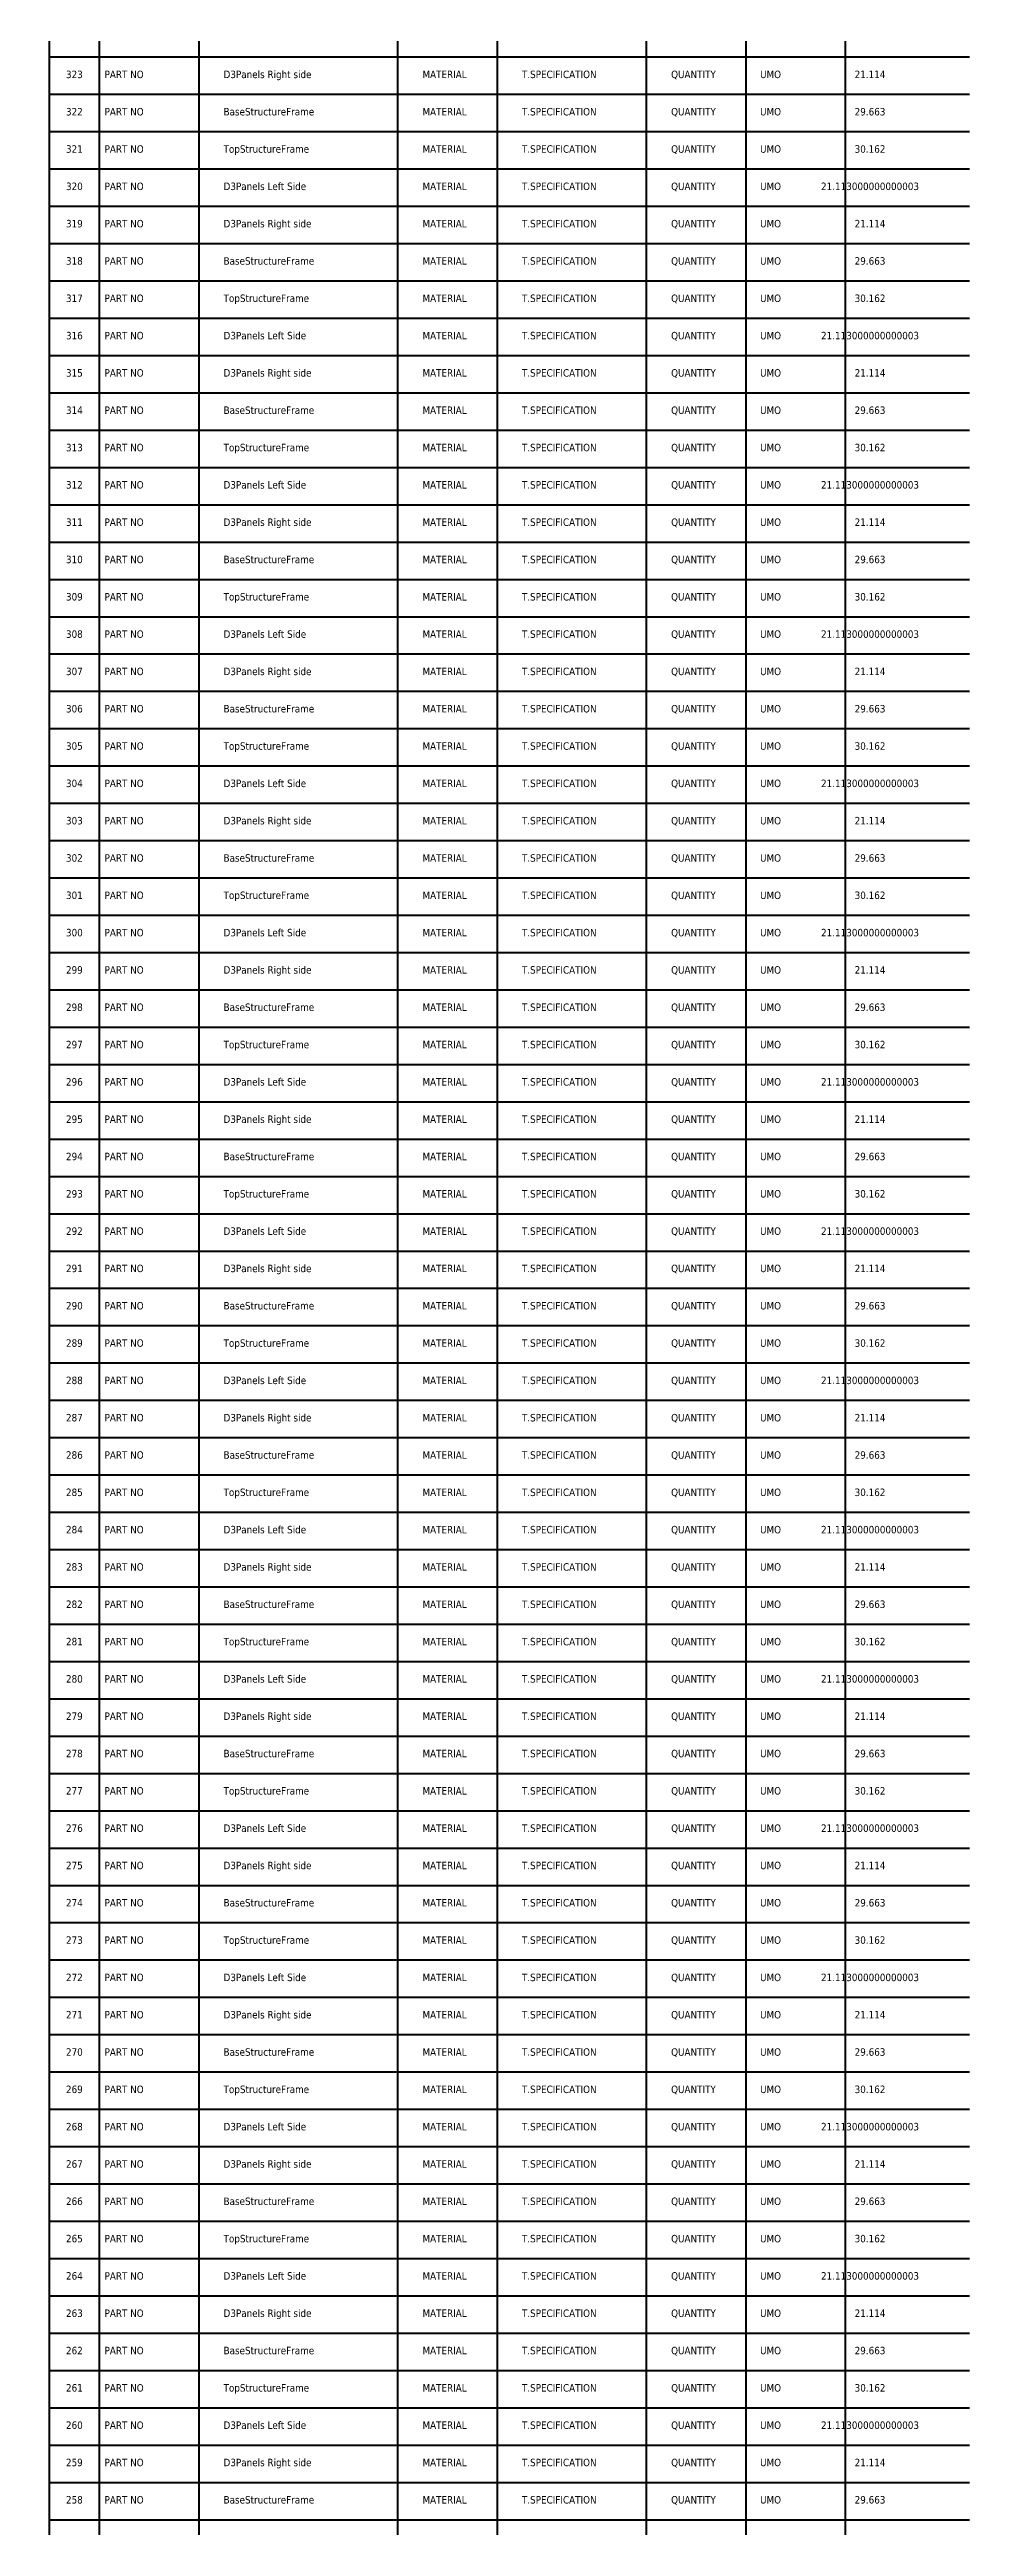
# Model space of a CAD drawing. Header units: metres. Extents: x 849 to 1219, y 30 to 8020.
# Drawn here: x 849 to 1219, y 4027 to 5023 of the extents above; entities that cross this region are included whole.
import ezdxf
from ezdxf.enums import TextEntityAlignment as Align

# ---------------------------------------------------------------- set-up
doc = ezdxf.new("R2010")
doc.units = ezdxf.units.M
doc.layers.add('Default', color=7, linetype='Continuous', lineweight=50, true_color=0x000000)
doc.styles.add('Default', font='tahoma.ttf')

msp = doc.modelspace()

# ---------------------------------------------------------------- linework, layer by layer
at = {"layer": 'Default'}
for p, q in [((849, 160), (849, 8020)), ((869, 8020), (869, 160)), ((909, 8020), (909, 160)), ((989, 8020), (989, 160)), ((1029, 8020), (1029, 160)), ((1089, 8020), (1089, 160)), ((1129, 8020), (1129, 160)), ((1169, 8020), (1169, 160)), ((849, 5020), (1219, 5020)), ((849, 5005), (1219, 5005)), ((849, 4990), (1219, 4990)), ((849, 4975), (1219, 4975)), ((849, 4960), (1219, 4960)), ((849, 4945), (1219, 4945)), ((849, 4930), (1219, 4930)), ((849, 4915), (1219, 4915)), ((849, 4900), (1219, 4900)), ((849, 4885), (1219, 4885)), ((849, 4870), (1219, 4870)), ((849, 4855), (1219, 4855)), ((849, 4840), (1219, 4840)), ((849, 4825), (1219, 4825)), ((849, 4810), (1219, 4810)), ((849, 4795), (1219, 4795)), ((849, 4780), (1219, 4780)), ((849, 4765), (1219, 4765)), ((849, 4750), (1219, 4750)), ((849, 4735), (1219, 4735)), ((849, 4720), (1219, 4720)), ((849, 4705), (1219, 4705)), ((849, 4690), (1219, 4690)), ((849, 4675), (1219, 4675)), ((849, 4660), (1219, 4660)), ((849, 4645), (1219, 4645)), ((849, 4630), (1219, 4630)), ((849, 4615), (1219, 4615)), ((849, 4600), (1219, 4600)), ((849, 4585), (1219, 4585)), ((849, 4570), (1219, 4570)), ((849, 4555), (1219, 4555)), ((849, 4540), (1219, 4540)), ((849, 4525), (1219, 4525)), ((849, 4510), (1219, 4510)), ((849, 4495), (1219, 4495)), ((849, 4480), (1219, 4480)), ((849, 4465), (1219, 4465)), ((849, 4450), (1219, 4450)), ((849, 4435), (1219, 4435)), ((849, 4420), (1219, 4420)), ((849, 4405), (1219, 4405)), ((849, 4390), (1219, 4390)), ((849, 4375), (1219, 4375)), ((849, 4360), (1219, 4360)), ((849, 4345), (1219, 4345)), ((849, 4330), (1219, 4330)), ((849, 4315), (1219, 4315)), ((849, 4300), (1219, 4300)), ((849, 4285), (1219, 4285)), ((849, 4270), (1219, 4270)), ((849, 4255), (1219, 4255)), ((849, 4240), (1219, 4240)), ((849, 4225), (1219, 4225)), ((849, 4210), (1219, 4210)), ((849, 4195), (1219, 4195)), ((849, 4180), (1219, 4180)), ((849, 4165), (1219, 4165)), ((849, 4150), (1219, 4150)), ((849, 4135), (1219, 4135)), ((849, 4120), (1219, 4120)), ((849, 4105), (1219, 4105)), ((849, 4090), (1219, 4090)), ((849, 4075), (1219, 4075)), ((849, 4060), (1219, 4060)), ((849, 4045), (1219, 4045)), ((849, 4030), (1219, 4030))]:
    msp.add_line(p, q, dxfattribs=at)

# ---------------------------------------------------------------- texts
at = {"layer": 'Default', "style": 'Default'}
for s, p in [('323', (859, 5013)), ('PART NO', (879, 5013)), ('UMO', (1139, 5013)), ('21.114', (1179, 5013)), ('322', (859, 4998)), ('PART NO', (879, 4998)), ('UMO', (1139, 4998)), ('29.663', (1179, 4998)), ('321', (859, 4983)), ('PART NO', (879, 4983)), ('UMO', (1139, 4983)), ('30.162', (1179, 4983)), ('320', (859, 4968)), ('PART NO', (879, 4968)), ('UMO', (1139, 4968)), ('21.113000000000003', (1179, 4968)), ('319', (859, 4953)), ('PART NO', (879, 4953)), ('UMO', (1139, 4953)), ('21.114', (1179, 4953)), ('318', (859, 4938)), ('PART NO', (879, 4938)), ('UMO', (1139, 4938)), ('29.663', (1179, 4938)), ('317', (859, 4923)), ('PART NO', (879, 4923)), ('UMO', (1139, 4923)), ('30.162', (1179, 4923)), ('316', (859, 4908)), ('PART NO', (879, 4908)), ('UMO', (1139, 4908)), ('21.113000000000003', (1179, 4908)), ('315', (859, 4893)), ('PART NO', (879, 4893)), ('UMO', (1139, 4893)), ('21.114', (1179, 4893)), ('314', (859, 4878)), ('PART NO', (879, 4878)), ('UMO', (1139, 4878)), ('29.663', (1179, 4878)), ('313', (859, 4863)), ('PART NO', (879, 4863)), ('UMO', (1139, 4863)), ('30.162', (1179, 4863)), ('312', (859, 4848)), ('PART NO', (879, 4848)), ('UMO', (1139, 4848)), ('21.113000000000003', (1179, 4848)), ('311', (859, 4833)), ('PART NO', (879, 4833)), ('UMO', (1139, 4833)), ('21.114', (1179, 4833)), ('310', (859, 4818)), ('PART NO', (879, 4818)), ('UMO', (1139, 4818)), ('29.663', (1179, 4818)), ('309', (859, 4803)), ('PART NO', (879, 4803)), ('UMO', (1139, 4803)), ('30.162', (1179, 4803)), ('308', (859, 4788)), ('PART NO', (879, 4788)), ('UMO', (1139, 4788)), ('21.113000000000003', (1179, 4788)), ('307', (859, 4773)), ('PART NO', (879, 4773)), ('UMO', (1139, 4773)), ('21.114', (1179, 4773)), ('306', (859, 4758)), ('PART NO', (879, 4758)), ('UMO', (1139, 4758)), ('29.663', (1179, 4758)), ('305', (859, 4743)), ('PART NO', (879, 4743)), ('UMO', (1139, 4743)), ('30.162', (1179, 4743)), ('304', (859, 4728)), ('PART NO', (879, 4728)), ('UMO', (1139, 4728)), ('21.113000000000003', (1179, 4728)), ('303', (859, 4713)), ('PART NO', (879, 4713)), ('UMO', (1139, 4713)), ('21.114', (1179, 4713)), ('302', (859, 4698)), ('PART NO', (879, 4698)), ('UMO', (1139, 4698)), ('29.663', (1179, 4698)), ('301', (859, 4683)), ('PART NO', (879, 4683)), ('UMO', (1139, 4683)), ('30.162', (1179, 4683)), ('300', (859, 4668)), ('PART NO', (879, 4668)), ('UMO', (1139, 4668)), ('21.113000000000003', (1179, 4668)), ('299', (859, 4653)), ('PART NO', (879, 4653)), ('UMO', (1139, 4653)), ('21.114', (1179, 4653)), ('298', (859, 4638)), ('PART NO', (879, 4638)), ('UMO', (1139, 4638)), ('29.663', (1179, 4638)), ('297', (859, 4623)), ('PART NO', (879, 4623)), ('UMO', (1139, 4623)), ('30.162', (1179, 4623)), ('296', (859, 4608)), ('PART NO', (879, 4608)), ('UMO', (1139, 4608)), ('21.113000000000003', (1179, 4608)), ('295', (859, 4593)), ('PART NO', (879, 4593)), ('UMO', (1139, 4593)), ('21.114', (1179, 4593)), ('294', (859, 4578)), ('PART NO', (879, 4578)), ('UMO', (1139, 4578)), ('29.663', (1179, 4578)), ('293', (859, 4563)), ('PART NO', (879, 4563)), ('UMO', (1139, 4563)), ('30.162', (1179, 4563)), ('292', (859, 4548)), ('PART NO', (879, 4548)), ('UMO', (1139, 4548)), ('21.113000000000003', (1179, 4548)), ('291', (859, 4533)), ('PART NO', (879, 4533)), ('UMO', (1139, 4533)), ('21.114', (1179, 4533)), ('290', (859, 4518)), ('PART NO', (879, 4518)), ('UMO', (1139, 4518)), ('29.663', (1179, 4518)), ('289', (859, 4503)), ('PART NO', (879, 4503)), ('UMO', (1139, 4503)), ('30.162', (1179, 4503)), ('288', (859, 4488)), ('PART NO', (879, 4488)), ('UMO', (1139, 4488)), ('21.113000000000003', (1179, 4488)), ('287', (859, 4473)), ('PART NO', (879, 4473)), ('UMO', (1139, 4473)), ('21.114', (1179, 4473)), ('286', (859, 4458)), ('PART NO', (879, 4458)), ('UMO', (1139, 4458)), ('29.663', (1179, 4458)), ('285', (859, 4443)), ('PART NO', (879, 4443)), ('UMO', (1139, 4443)), ('30.162', (1179, 4443)), ('284', (859, 4428)), ('PART NO', (879, 4428)), ('UMO', (1139, 4428)), ('21.113000000000003', (1179, 4428)), ('283', (859, 4413)), ('PART NO', (879, 4413)), ('UMO', (1139, 4413)), ('21.114', (1179, 4413)), ('282', (859, 4398)), ('PART NO', (879, 4398)), ('UMO', (1139, 4398)), ('29.663', (1179, 4398)), ('281', (859, 4383)), ('PART NO', (879, 4383)), ('UMO', (1139, 4383)), ('30.162', (1179, 4383)), ('280', (859, 4368)), ('PART NO', (879, 4368)), ('UMO', (1139, 4368)), ('21.113000000000003', (1179, 4368)), ('279', (859, 4353)), ('PART NO', (879, 4353)), ('UMO', (1139, 4353)), ('21.114', (1179, 4353)), ('278', (859, 4338)), ('PART NO', (879, 4338)), ('UMO', (1139, 4338)), ('29.663', (1179, 4338)), ('277', (859, 4323)), ('PART NO', (879, 4323)), ('UMO', (1139, 4323)), ('30.162', (1179, 4323)), ('276', (859, 4308)), ('PART NO', (879, 4308)), ('UMO', (1139, 4308)), ('21.113000000000003', (1179, 4308)), ('275', (859, 4293)), ('PART NO', (879, 4293)), ('UMO', (1139, 4293)), ('21.114', (1179, 4293)), ('274', (859, 4278)), ('PART NO', (879, 4278)), ('UMO', (1139, 4278)), ('29.663', (1179, 4278)), ('273', (859, 4263)), ('PART NO', (879, 4263)), ('UMO', (1139, 4263)), ('30.162', (1179, 4263)), ('272', (859, 4248)), ('PART NO', (879, 4248)), ('UMO', (1139, 4248)), ('21.113000000000003', (1179, 4248)), ('271', (859, 4233)), ('PART NO', (879, 4233)), ('UMO', (1139, 4233)), ('21.114', (1179, 4233)), ('270', (859, 4218)), ('PART NO', (879, 4218)), ('UMO', (1139, 4218)), ('29.663', (1179, 4218)), ('269', (859, 4203)), ('PART NO', (879, 4203)), ('UMO', (1139, 4203)), ('30.162', (1179, 4203)), ('268', (859, 4188)), ('PART NO', (879, 4188)), ('UMO', (1139, 4188)), ('21.113000000000003', (1179, 4188)), ('267', (859, 4173)), ('PART NO', (879, 4173)), ('UMO', (1139, 4173)), ('21.114', (1179, 4173)), ('266', (859, 4158)), ('PART NO', (879, 4158)), ('UMO', (1139, 4158)), ('29.663', (1179, 4158)), ('265', (859, 4143)), ('PART NO', (879, 4143)), ('UMO', (1139, 4143)), ('30.162', (1179, 4143)), ('264', (859, 4128)), ('PART NO', (879, 4128)), ('UMO', (1139, 4128)), ('21.113000000000003', (1179, 4128)), ('263', (859, 4113)), ('PART NO', (879, 4113)), ('UMO', (1139, 4113)), ('21.114', (1179, 4113)), ('262', (859, 4098)), ('PART NO', (879, 4098)), ('UMO', (1139, 4098)), ('29.663', (1179, 4098)), ('261', (859, 4083)), ('PART NO', (879, 4083)), ('UMO', (1139, 4083)), ('30.162', (1179, 4083)), ('260', (859, 4068)), ('PART NO', (879, 4068)), ('UMO', (1139, 4068)), ('21.113000000000003', (1179, 4068)), ('259', (859, 4053)), ('PART NO', (879, 4053)), ('UMO', (1139, 4053)), ('21.114', (1179, 4053)), ('258', (859, 4038)), ('PART NO', (879, 4038)), ('UMO', (1139, 4038)), ('29.663', (1179, 4038))]:
    msp.add_text(s, height=3, dxfattribs=at).set_placement(p, align=Align.MIDDLE_CENTER)
for s, p in [('D3Panels Right side', (919, 5013)), ('MATERIAL', (999, 5013)), ('T.SPECIFICATION', (1039, 5013)), ('QUANTITY', (1099, 5013)), ('BaseStructureFrame', (919, 4998)), ('MATERIAL', (999, 4998)), ('T.SPECIFICATION', (1039, 4998)), ('QUANTITY', (1099, 4998)), ('TopStructureFrame', (919, 4983)), ('MATERIAL', (999, 4983)), ('T.SPECIFICATION', (1039, 4983)), ('QUANTITY', (1099, 4983)), ('D3Panels Left Side', (919, 4968)), ('MATERIAL', (999, 4968)), ('T.SPECIFICATION', (1039, 4968)), ('QUANTITY', (1099, 4968)), ('D3Panels Right side', (919, 4953)), ('MATERIAL', (999, 4953)), ('T.SPECIFICATION', (1039, 4953)), ('QUANTITY', (1099, 4953)), ('BaseStructureFrame', (919, 4938)), ('MATERIAL', (999, 4938)), ('T.SPECIFICATION', (1039, 4938)), ('QUANTITY', (1099, 4938)), ('TopStructureFrame', (919, 4923)), ('MATERIAL', (999, 4923)), ('T.SPECIFICATION', (1039, 4923)), ('QUANTITY', (1099, 4923)), ('D3Panels Left Side', (919, 4908)), ('MATERIAL', (999, 4908)), ('T.SPECIFICATION', (1039, 4908)), ('QUANTITY', (1099, 4908)), ('D3Panels Right side', (919, 4893)), ('MATERIAL', (999, 4893)), ('T.SPECIFICATION', (1039, 4893)), ('QUANTITY', (1099, 4893)), ('BaseStructureFrame', (919, 4878)), ('MATERIAL', (999, 4878)), ('T.SPECIFICATION', (1039, 4878)), ('QUANTITY', (1099, 4878)), ('TopStructureFrame', (919, 4863)), ('MATERIAL', (999, 4863)), ('T.SPECIFICATION', (1039, 4863)), ('QUANTITY', (1099, 4863)), ('D3Panels Left Side', (919, 4848)), ('MATERIAL', (999, 4848)), ('T.SPECIFICATION', (1039, 4848)), ('QUANTITY', (1099, 4848)), ('D3Panels Right side', (919, 4833)), ('MATERIAL', (999, 4833)), ('T.SPECIFICATION', (1039, 4833)), ('QUANTITY', (1099, 4833)), ('BaseStructureFrame', (919, 4818)), ('MATERIAL', (999, 4818)), ('T.SPECIFICATION', (1039, 4818)), ('QUANTITY', (1099, 4818)), ('TopStructureFrame', (919, 4803)), ('MATERIAL', (999, 4803)), ('T.SPECIFICATION', (1039, 4803)), ('QUANTITY', (1099, 4803)), ('D3Panels Left Side', (919, 4788)), ('MATERIAL', (999, 4788)), ('T.SPECIFICATION', (1039, 4788)), ('QUANTITY', (1099, 4788)), ('D3Panels Right side', (919, 4773)), ('MATERIAL', (999, 4773)), ('T.SPECIFICATION', (1039, 4773)), ('QUANTITY', (1099, 4773)), ('BaseStructureFrame', (919, 4758)), ('MATERIAL', (999, 4758)), ('T.SPECIFICATION', (1039, 4758)), ('QUANTITY', (1099, 4758)), ('TopStructureFrame', (919, 4743)), ('MATERIAL', (999, 4743)), ('T.SPECIFICATION', (1039, 4743)), ('QUANTITY', (1099, 4743)), ('D3Panels Left Side', (919, 4728)), ('MATERIAL', (999, 4728)), ('T.SPECIFICATION', (1039, 4728)), ('QUANTITY', (1099, 4728)), ('D3Panels Right side', (919, 4713)), ('MATERIAL', (999, 4713)), ('T.SPECIFICATION', (1039, 4713)), ('QUANTITY', (1099, 4713)), ('BaseStructureFrame', (919, 4698)), ('MATERIAL', (999, 4698)), ('T.SPECIFICATION', (1039, 4698)), ('QUANTITY', (1099, 4698)), ('TopStructureFrame', (919, 4683)), ('MATERIAL', (999, 4683)), ('T.SPECIFICATION', (1039, 4683)), ('QUANTITY', (1099, 4683)), ('D3Panels Left Side', (919, 4668)), ('MATERIAL', (999, 4668)), ('T.SPECIFICATION', (1039, 4668)), ('QUANTITY', (1099, 4668)), ('D3Panels Right side', (919, 4653)), ('MATERIAL', (999, 4653)), ('T.SPECIFICATION', (1039, 4653)), ('QUANTITY', (1099, 4653)), ('BaseStructureFrame', (919, 4638)), ('MATERIAL', (999, 4638)), ('T.SPECIFICATION', (1039, 4638)), ('QUANTITY', (1099, 4638)), ('TopStructureFrame', (919, 4623)), ('MATERIAL', (999, 4623)), ('T.SPECIFICATION', (1039, 4623)), ('QUANTITY', (1099, 4623)), ('D3Panels Left Side', (919, 4608)), ('MATERIAL', (999, 4608)), ('T.SPECIFICATION', (1039, 4608)), ('QUANTITY', (1099, 4608)), ('D3Panels Right side', (919, 4593)), ('MATERIAL', (999, 4593)), ('T.SPECIFICATION', (1039, 4593)), ('QUANTITY', (1099, 4593)), ('BaseStructureFrame', (919, 4578)), ('MATERIAL', (999, 4578)), ('T.SPECIFICATION', (1039, 4578)), ('QUANTITY', (1099, 4578)), ('TopStructureFrame', (919, 4563)), ('MATERIAL', (999, 4563)), ('T.SPECIFICATION', (1039, 4563)), ('QUANTITY', (1099, 4563)), ('D3Panels Left Side', (919, 4548)), ('MATERIAL', (999, 4548)), ('T.SPECIFICATION', (1039, 4548)), ('QUANTITY', (1099, 4548)), ('D3Panels Right side', (919, 4533)), ('MATERIAL', (999, 4533)), ('T.SPECIFICATION', (1039, 4533)), ('QUANTITY', (1099, 4533)), ('BaseStructureFrame', (919, 4518)), ('MATERIAL', (999, 4518)), ('T.SPECIFICATION', (1039, 4518)), ('QUANTITY', (1099, 4518)), ('TopStructureFrame', (919, 4503)), ('MATERIAL', (999, 4503)), ('T.SPECIFICATION', (1039, 4503)), ('QUANTITY', (1099, 4503)), ('D3Panels Left Side', (919, 4488)), ('MATERIAL', (999, 4488)), ('T.SPECIFICATION', (1039, 4488)), ('QUANTITY', (1099, 4488)), ('D3Panels Right side', (919, 4473)), ('MATERIAL', (999, 4473)), ('T.SPECIFICATION', (1039, 4473)), ('QUANTITY', (1099, 4473)), ('BaseStructureFrame', (919, 4458)), ('MATERIAL', (999, 4458)), ('T.SPECIFICATION', (1039, 4458)), ('QUANTITY', (1099, 4458)), ('TopStructureFrame', (919, 4443)), ('MATERIAL', (999, 4443)), ('T.SPECIFICATION', (1039, 4443)), ('QUANTITY', (1099, 4443)), ('D3Panels Left Side', (919, 4428)), ('MATERIAL', (999, 4428)), ('T.SPECIFICATION', (1039, 4428)), ('QUANTITY', (1099, 4428)), ('D3Panels Right side', (919, 4413)), ('MATERIAL', (999, 4413)), ('T.SPECIFICATION', (1039, 4413)), ('QUANTITY', (1099, 4413)), ('BaseStructureFrame', (919, 4398)), ('MATERIAL', (999, 4398)), ('T.SPECIFICATION', (1039, 4398)), ('QUANTITY', (1099, 4398)), ('TopStructureFrame', (919, 4383)), ('MATERIAL', (999, 4383)), ('T.SPECIFICATION', (1039, 4383)), ('QUANTITY', (1099, 4383)), ('D3Panels Left Side', (919, 4368)), ('MATERIAL', (999, 4368)), ('T.SPECIFICATION', (1039, 4368)), ('QUANTITY', (1099, 4368)), ('D3Panels Right side', (919, 4353)), ('MATERIAL', (999, 4353)), ('T.SPECIFICATION', (1039, 4353)), ('QUANTITY', (1099, 4353)), ('BaseStructureFrame', (919, 4338)), ('MATERIAL', (999, 4338)), ('T.SPECIFICATION', (1039, 4338)), ('QUANTITY', (1099, 4338)), ('TopStructureFrame', (919, 4323)), ('MATERIAL', (999, 4323)), ('T.SPECIFICATION', (1039, 4323)), ('QUANTITY', (1099, 4323)), ('D3Panels Left Side', (919, 4308)), ('MATERIAL', (999, 4308)), ('T.SPECIFICATION', (1039, 4308)), ('QUANTITY', (1099, 4308)), ('D3Panels Right side', (919, 4293)), ('MATERIAL', (999, 4293)), ('T.SPECIFICATION', (1039, 4293)), ('QUANTITY', (1099, 4293)), ('BaseStructureFrame', (919, 4278)), ('MATERIAL', (999, 4278)), ('T.SPECIFICATION', (1039, 4278)), ('QUANTITY', (1099, 4278)), ('TopStructureFrame', (919, 4263)), ('MATERIAL', (999, 4263)), ('T.SPECIFICATION', (1039, 4263)), ('QUANTITY', (1099, 4263)), ('D3Panels Left Side', (919, 4248)), ('MATERIAL', (999, 4248)), ('T.SPECIFICATION', (1039, 4248)), ('QUANTITY', (1099, 4248)), ('D3Panels Right side', (919, 4233)), ('MATERIAL', (999, 4233)), ('T.SPECIFICATION', (1039, 4233)), ('QUANTITY', (1099, 4233)), ('BaseStructureFrame', (919, 4218)), ('MATERIAL', (999, 4218)), ('T.SPECIFICATION', (1039, 4218)), ('QUANTITY', (1099, 4218)), ('TopStructureFrame', (919, 4203)), ('MATERIAL', (999, 4203)), ('T.SPECIFICATION', (1039, 4203)), ('QUANTITY', (1099, 4203)), ('D3Panels Left Side', (919, 4188)), ('MATERIAL', (999, 4188)), ('T.SPECIFICATION', (1039, 4188)), ('QUANTITY', (1099, 4188)), ('D3Panels Right side', (919, 4173)), ('MATERIAL', (999, 4173)), ('T.SPECIFICATION', (1039, 4173)), ('QUANTITY', (1099, 4173)), ('BaseStructureFrame', (919, 4158)), ('MATERIAL', (999, 4158)), ('T.SPECIFICATION', (1039, 4158)), ('QUANTITY', (1099, 4158)), ('TopStructureFrame', (919, 4143)), ('MATERIAL', (999, 4143)), ('T.SPECIFICATION', (1039, 4143)), ('QUANTITY', (1099, 4143)), ('D3Panels Left Side', (919, 4128)), ('MATERIAL', (999, 4128)), ('T.SPECIFICATION', (1039, 4128)), ('QUANTITY', (1099, 4128)), ('D3Panels Right side', (919, 4113)), ('MATERIAL', (999, 4113)), ('T.SPECIFICATION', (1039, 4113)), ('QUANTITY', (1099, 4113)), ('BaseStructureFrame', (919, 4098)), ('MATERIAL', (999, 4098)), ('T.SPECIFICATION', (1039, 4098)), ('QUANTITY', (1099, 4098)), ('TopStructureFrame', (919, 4083)), ('MATERIAL', (999, 4083)), ('T.SPECIFICATION', (1039, 4083)), ('QUANTITY', (1099, 4083)), ('D3Panels Left Side', (919, 4068)), ('MATERIAL', (999, 4068)), ('T.SPECIFICATION', (1039, 4068)), ('QUANTITY', (1099, 4068)), ('D3Panels Right side', (919, 4053)), ('MATERIAL', (999, 4053)), ('T.SPECIFICATION', (1039, 4053)), ('QUANTITY', (1099, 4053)), ('BaseStructureFrame', (919, 4038)), ('MATERIAL', (999, 4038)), ('T.SPECIFICATION', (1039, 4038)), ('QUANTITY', (1099, 4038))]:
    msp.add_text(s, height=3, dxfattribs=at).set_placement(p, align=Align.MIDDLE_LEFT)

doc.saveas('drawing.dxf')
